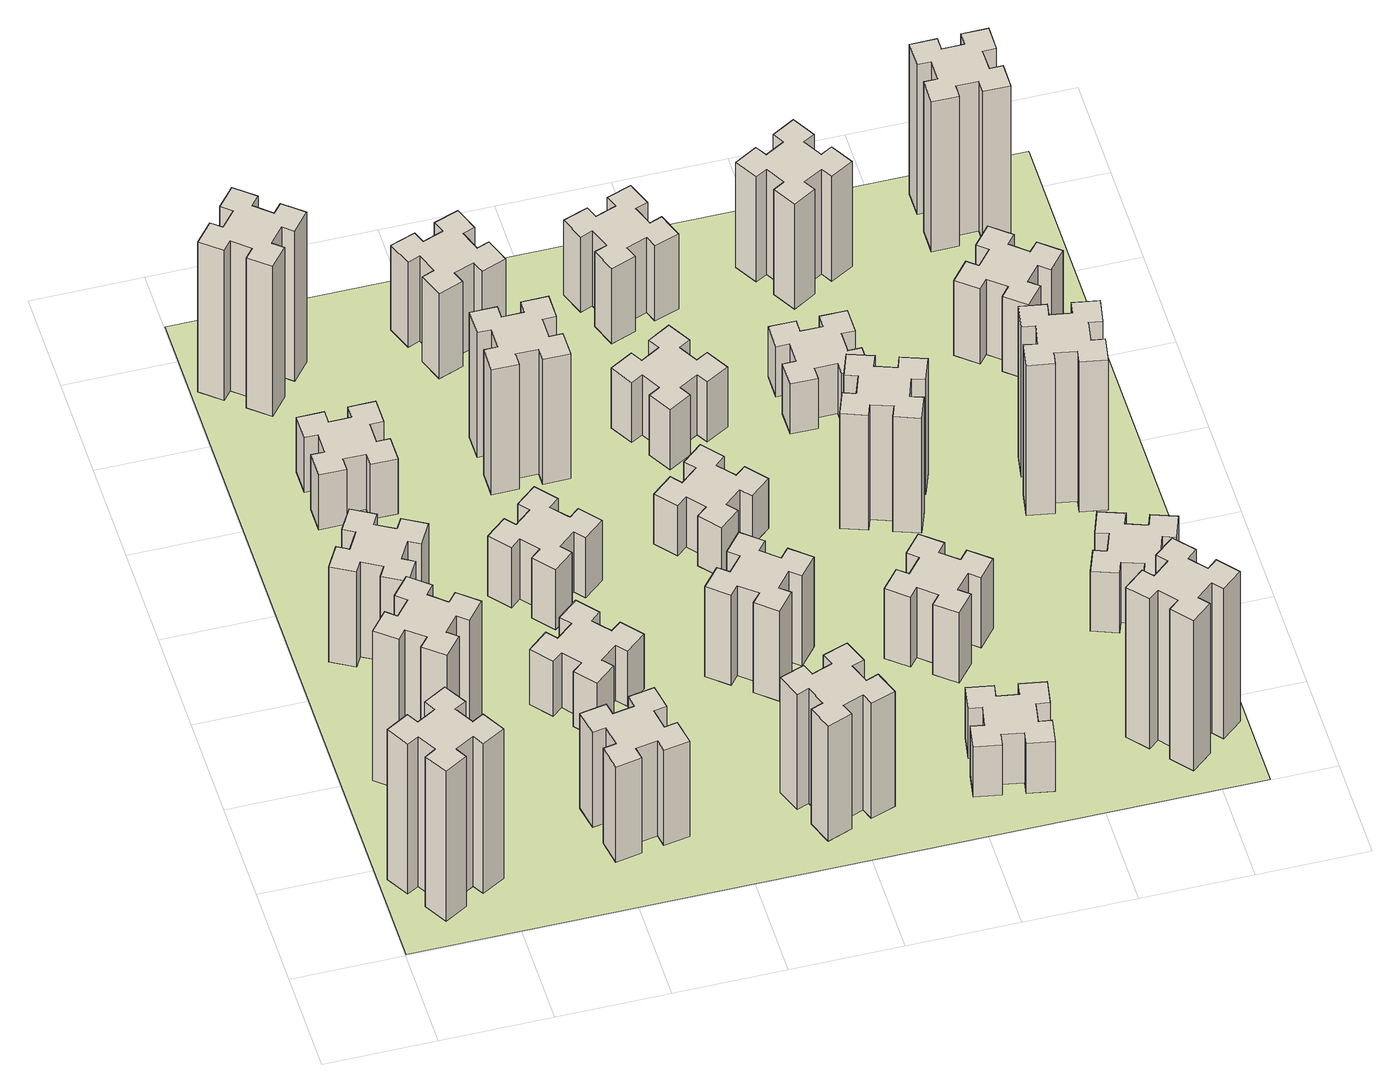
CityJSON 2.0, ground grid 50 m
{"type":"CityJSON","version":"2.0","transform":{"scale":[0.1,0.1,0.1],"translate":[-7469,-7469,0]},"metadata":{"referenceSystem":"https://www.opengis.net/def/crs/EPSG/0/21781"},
"CityObjects":{
"building1":{"type":"Building","attributes":{"class":"1000","function":"1000","usage":"1000","yearOfConstruction":2016,"roofType":"1000","measuredHeight":90,"storeysAboveGround":30,"storeysBelowGround":0},"geometry":[{"type":"Solid","lod":"1","boundaries":[[[[0,1,2,3,4,5,6,7,8,9,10,11,12,13,14,15,16,17,18,19]],[[17,16,20,21]],[[16,15,22,20]],[[15,14,23,22]],[[14,13,24,23]],[[13,12,25,24]],[[12,11,26,25]],[[11,10,27,26]],[[10,9,28,27]],[[9,8,29,28]],[[8,7,30,29]],[[7,6,31,30]],[[6,5,32,31]],[[5,4,33,32]],[[4,3,34,33]],[[3,2,35,34]],[[2,1,36,35]],[[1,0,37,36]],[[0,19,38,37]],[[19,18,39,38]],[[18,17,21,39]],[[24,25,26,27,28,29,30,31,32,33,34,35,36,37,38,39,21,20,22,23]]]]}]},
"building2":{"type":"Building","attributes":{"class":"1000","function":"1000","usage":"1000","yearOfConstruction":2016,"roofType":"1000","measuredHeight":90,"storeysAboveGround":30,"storeysBelowGround":0},"geometry":[{"type":"Solid","lod":"1","boundaries":[[[[40,41,42,43,44,45,46,47,48,49,50,51,52,53,54,55,56,57,58,59]],[[57,56,60,61]],[[56,55,62,60]],[[55,54,63,62]],[[54,53,64,63]],[[53,52,65,64]],[[52,51,66,65]],[[51,50,67,66]],[[50,49,68,67]],[[49,48,69,68]],[[48,47,70,69]],[[47,46,71,70]],[[46,45,72,71]],[[45,44,73,72]],[[44,43,74,73]],[[43,42,75,74]],[[42,41,76,75]],[[41,40,77,76]],[[40,59,78,77]],[[59,58,79,78]],[[58,57,61,79]],[[64,65,66,67,68,69,70,71,72,73,74,75,76,77,78,79,61,60,62,63]]]]}]},
"building3":{"type":"Building","attributes":{"class":"1000","function":"1000","usage":"1000","yearOfConstruction":2016,"roofType":"1000","measuredHeight":57,"storeysAboveGround":30,"storeysBelowGround":0},"geometry":[{"type":"Solid","lod":"1","boundaries":[[[[80,81,82,83,84,85,86,87,88,89,90,91,92,93,94,95,96,97,98,99]],[[97,96,100,101]],[[96,95,102,100]],[[95,94,103,102]],[[94,93,104,103]],[[93,92,105,104]],[[92,91,106,105]],[[91,90,107,106]],[[90,89,108,107]],[[89,88,109,108]],[[88,87,110,109]],[[87,86,111,110]],[[86,85,112,111]],[[85,84,113,112]],[[84,83,114,113]],[[83,82,115,114]],[[82,81,116,115]],[[81,80,117,116]],[[80,99,118,117]],[[99,98,119,118]],[[98,97,101,119]],[[104,105,106,107,108,109,110,111,112,113,114,115,116,117,118,119,101,100,102,103]]]]}]},
"building4":{"type":"Building","attributes":{"class":"1000","function":"1000","usage":"1000","yearOfConstruction":2016,"roofType":"1000","measuredHeight":33,"storeysAboveGround":30,"storeysBelowGround":0},"geometry":[{"type":"Solid","lod":"1","boundaries":[[[[120,121,122,123,124,125,126,127,128,129,130,131,132,133,134,135,136,137,138,139]],[[137,136,140,141]],[[136,135,142,140]],[[135,134,143,142]],[[134,133,144,143]],[[133,132,145,144]],[[132,131,146,145]],[[131,130,147,146]],[[130,129,148,147]],[[129,128,149,148]],[[128,127,150,149]],[[127,126,151,150]],[[126,125,152,151]],[[125,124,153,152]],[[124,123,154,153]],[[123,122,155,154]],[[122,121,156,155]],[[121,120,157,156]],[[120,139,158,157]],[[139,138,159,158]],[[138,137,141,159]],[[144,145,146,147,148,149,150,151,152,153,154,155,156,157,158,159,141,140,142,143]]]]}]},
"building5":{"type":"Building","attributes":{"class":"1000","function":"1000","usage":"1000","yearOfConstruction":2016,"roofType":"1000","measuredHeight":57,"storeysAboveGround":30,"storeysBelowGround":0},"geometry":[{"type":"Solid","lod":"1","boundaries":[[[[160,161,162,163,164,165,166,167,168,169,170,171,172,173,174,175,176,177,178,179]],[[177,176,180,181]],[[176,175,182,180]],[[175,174,183,182]],[[174,173,184,183]],[[173,172,185,184]],[[172,171,186,185]],[[171,170,187,186]],[[170,169,188,187]],[[169,168,189,188]],[[168,167,190,189]],[[167,166,191,190]],[[166,165,192,191]],[[165,164,193,192]],[[164,163,194,193]],[[163,162,195,194]],[[162,161,196,195]],[[161,160,197,196]],[[160,179,198,197]],[[179,178,199,198]],[[178,177,181,199]],[[184,185,186,187,188,189,190,191,192,193,194,195,196,197,198,199,181,180,182,183]]]]}]},
"building6":{"type":"Building","attributes":{"class":"1000","function":"1000","usage":"1000","yearOfConstruction":2016,"roofType":"1000","measuredHeight":90,"storeysAboveGround":30,"storeysBelowGround":0},"geometry":[{"type":"Solid","lod":"1","boundaries":[[[[200,201,202,203,204,205,206,207,208,209,210,211,212,213,214,215,216,217,218,219]],[[217,216,220,221]],[[216,215,222,220]],[[215,214,223,222]],[[214,213,224,223]],[[213,212,225,224]],[[212,211,226,225]],[[211,210,227,226]],[[210,209,228,227]],[[209,208,229,228]],[[208,207,230,229]],[[207,206,231,230]],[[206,205,232,231]],[[205,204,233,232]],[[204,203,234,233]],[[203,202,235,234]],[[202,201,236,235]],[[201,200,237,236]],[[200,219,238,237]],[[219,218,239,238]],[[218,217,221,239]],[[224,225,226,227,228,229,230,231,232,233,234,235,236,237,238,239,221,220,222,223]]]]}]},
"building7":{"type":"Building","attributes":{"class":"1000","function":"1000","usage":"1000","yearOfConstruction":2016,"roofType":"1000","measuredHeight":33,"storeysAboveGround":30,"storeysBelowGround":0},"geometry":[{"type":"Solid","lod":"1","boundaries":[[[[240,241,242,243,244,245,246,247,248,249,250,251,252,253,254,255,256,257,258,259]],[[257,256,260,261]],[[256,255,262,260]],[[255,254,263,262]],[[254,253,264,263]],[[253,252,265,264]],[[252,251,266,265]],[[251,250,267,266]],[[250,249,268,267]],[[249,248,269,268]],[[248,247,270,269]],[[247,246,271,270]],[[246,245,272,271]],[[245,244,273,272]],[[244,243,274,273]],[[243,242,275,274]],[[242,241,276,275]],[[241,240,277,276]],[[240,259,278,277]],[[259,258,279,278]],[[258,257,261,279]],[[264,265,266,267,268,269,270,271,272,273,274,275,276,277,278,279,261,260,262,263]]]]}]},
"building8":{"type":"Building","attributes":{"class":"1000","function":"1000","usage":"1000","yearOfConstruction":2016,"roofType":"1000","measuredHeight":36,"storeysAboveGround":30,"storeysBelowGround":0},"geometry":[{"type":"Solid","lod":"1","boundaries":[[[[280,281,282,283,284,285,286,287,288,289,290,291,292,293,294,295,296,297,298,299]],[[297,296,300,301]],[[296,295,302,300]],[[295,294,303,302]],[[294,293,304,303]],[[293,292,305,304]],[[292,291,306,305]],[[291,290,307,306]],[[290,289,308,307]],[[289,288,309,308]],[[288,287,310,309]],[[287,286,311,310]],[[286,285,312,311]],[[285,284,313,312]],[[284,283,314,313]],[[283,282,315,314]],[[282,281,316,315]],[[281,280,317,316]],[[280,299,318,317]],[[299,298,319,318]],[[298,297,301,319]],[[304,305,306,307,308,309,310,311,312,313,314,315,316,317,318,319,301,300,302,303]]]]}]},
"building9":{"type":"Building","attributes":{"class":"1000","function":"1000","usage":"1000","yearOfConstruction":2016,"roofType":"1000","measuredHeight":75,"storeysAboveGround":30,"storeysBelowGround":0},"geometry":[{"type":"Solid","lod":"1","boundaries":[[[[320,321,322,323,324,325,326,327,328,329,330,331,332,333,334,335,336,337,338,339]],[[337,336,340,341]],[[336,335,342,340]],[[335,334,343,342]],[[334,333,344,343]],[[333,332,345,344]],[[332,331,346,345]],[[331,330,347,346]],[[330,329,348,347]],[[329,328,349,348]],[[328,327,350,349]],[[327,326,351,350]],[[326,325,352,351]],[[325,324,353,352]],[[324,323,354,353]],[[323,322,355,354]],[[322,321,356,355]],[[321,320,357,356]],[[320,339,358,357]],[[339,338,359,358]],[[338,337,341,359]],[[344,345,346,347,348,349,350,351,352,353,354,355,356,357,358,359,341,340,342,343]]]]}]},
"building10":{"type":"Building","attributes":{"class":"1000","function":"1000","usage":"1000","yearOfConstruction":2016,"roofType":"1000","measuredHeight":69,"storeysAboveGround":30,"storeysBelowGround":0},"geometry":[{"type":"Solid","lod":"1","boundaries":[[[[360,361,362,363,364,365,366,367,368,369,370,371,372,373,374,375,376,377,378,379]],[[377,376,380,381]],[[376,375,382,380]],[[375,374,383,382]],[[374,373,384,383]],[[373,372,385,384]],[[372,371,386,385]],[[371,370,387,386]],[[370,369,388,387]],[[369,368,389,388]],[[368,367,390,389]],[[367,366,391,390]],[[366,365,392,391]],[[365,364,393,392]],[[364,363,394,393]],[[363,362,395,394]],[[362,361,396,395]],[[361,360,397,396]],[[360,379,398,397]],[[379,378,399,398]],[[378,377,381,399]],[[384,385,386,387,388,389,390,391,392,393,394,395,396,397,398,399,381,380,382,383]]]]}]},
"building11":{"type":"Building","attributes":{"class":"1000","function":"1000","usage":"1000","yearOfConstruction":2016,"roofType":"1000","measuredHeight":51,"storeysAboveGround":30,"storeysBelowGround":0},"geometry":[{"type":"Solid","lod":"1","boundaries":[[[[400,401,402,403,404,405,406,407,408,409,410,411,412,413,414,415,416,417,418,419]],[[417,416,420,421]],[[416,415,422,420]],[[415,414,423,422]],[[414,413,424,423]],[[413,412,425,424]],[[412,411,426,425]],[[411,410,427,426]],[[410,409,428,427]],[[409,408,429,428]],[[408,407,430,429]],[[407,406,431,430]],[[406,405,432,431]],[[405,404,433,432]],[[404,403,434,433]],[[403,402,435,434]],[[402,401,436,435]],[[401,400,437,436]],[[400,419,438,437]],[[419,418,439,438]],[[418,417,421,439]],[[424,425,426,427,428,429,430,431,432,433,434,435,436,437,438,439,421,420,422,423]]]]}]},
"building12":{"type":"Building","attributes":{"class":"1000","function":"1000","usage":"1000","yearOfConstruction":2016,"roofType":"1000","measuredHeight":54,"storeysAboveGround":30,"storeysBelowGround":0},"geometry":[{"type":"Solid","lod":"1","boundaries":[[[[440,441,442,443,444,445,446,447,448,449,450,451,452,453,454,455,456,457,458,459]],[[457,456,460,461]],[[456,455,462,460]],[[455,454,463,462]],[[454,453,464,463]],[[453,452,465,464]],[[452,451,466,465]],[[451,450,467,466]],[[450,449,468,467]],[[449,448,469,468]],[[448,447,470,469]],[[447,446,471,470]],[[446,445,472,471]],[[445,444,473,472]],[[444,443,474,473]],[[443,442,475,474]],[[442,441,476,475]],[[441,440,477,476]],[[440,459,478,477]],[[459,458,479,478]],[[458,457,461,479]],[[464,465,466,467,468,469,470,471,472,473,474,475,476,477,478,479,461,460,462,463]]]]}]},
"building13":{"type":"Building","attributes":{"class":"1000","function":"1000","usage":"1000","yearOfConstruction":2016,"roofType":"1000","measuredHeight":30,"storeysAboveGround":30,"storeysBelowGround":0},"geometry":[{"type":"Solid","lod":"1","boundaries":[[[[480,481,482,483,484,485,486,487,488,489,490,491,492,493,494,495,496,497,498,499]],[[497,496,500,501]],[[496,495,502,500]],[[495,494,503,502]],[[494,493,504,503]],[[493,492,505,504]],[[492,491,506,505]],[[491,490,507,506]],[[490,489,508,507]],[[489,488,509,508]],[[488,487,510,509]],[[487,486,511,510]],[[486,485,512,511]],[[485,484,513,512]],[[484,483,514,513]],[[483,482,515,514]],[[482,481,516,515]],[[481,480,517,516]],[[480,499,518,517]],[[499,498,519,518]],[[498,497,501,519]],[[504,505,506,507,508,509,510,511,512,513,514,515,516,517,518,519,501,500,502,503]]]]}]},
"building14":{"type":"Building","attributes":{"class":"1000","function":"1000","usage":"1000","yearOfConstruction":2016,"roofType":"1000","measuredHeight":36,"storeysAboveGround":30,"storeysBelowGround":0},"geometry":[{"type":"Solid","lod":"1","boundaries":[[[[520,521,522,523,524,525,526,527,528,529,530,531,532,533,534,535,536,537,538,539]],[[537,536,540,541]],[[536,535,542,540]],[[535,534,543,542]],[[534,533,544,543]],[[533,532,545,544]],[[532,531,546,545]],[[531,530,547,546]],[[530,529,548,547]],[[529,528,549,548]],[[528,527,550,549]],[[527,526,551,550]],[[526,525,552,551]],[[525,524,553,552]],[[524,523,554,553]],[[523,522,555,554]],[[522,521,556,555]],[[521,520,557,556]],[[520,539,558,557]],[[539,538,559,558]],[[538,537,541,559]],[[544,545,546,547,548,549,550,551,552,553,554,555,556,557,558,559,541,540,542,543]]]]}]},
"building15":{"type":"Building","attributes":{"class":"1000","function":"1000","usage":"1000","yearOfConstruction":2016,"roofType":"1000","measuredHeight":30,"storeysAboveGround":30,"storeysBelowGround":0},"geometry":[{"type":"Solid","lod":"1","boundaries":[[[[560,561,562,563,564,565,566,567,568,569,570,571,572,573,574,575,576,577,578,579]],[[577,576,580,581]],[[576,575,582,580]],[[575,574,583,582]],[[574,573,584,583]],[[573,572,585,584]],[[572,571,586,585]],[[571,570,587,586]],[[570,569,588,587]],[[569,568,589,588]],[[568,567,590,589]],[[567,566,591,590]],[[566,565,592,591]],[[565,564,593,592]],[[564,563,594,593]],[[563,562,595,594]],[[562,561,596,595]],[[561,560,597,596]],[[560,579,598,597]],[[579,578,599,598]],[[578,577,581,599]],[[584,585,586,587,588,589,590,591,592,593,594,595,596,597,598,599,581,580,582,583]]]]}]},
"building16":{"type":"Building","attributes":{"class":"1000","function":"1000","usage":"1000","yearOfConstruction":2016,"roofType":"1000","measuredHeight":45,"storeysAboveGround":30,"storeysBelowGround":0},"geometry":[{"type":"Solid","lod":"1","boundaries":[[[[600,601,602,603,604,605,606,607,608,609,610,611,612,613,614,615,616,617,618,619]],[[617,616,620,621]],[[616,615,622,620]],[[615,614,623,622]],[[614,613,624,623]],[[613,612,625,624]],[[612,611,626,625]],[[611,610,627,626]],[[610,609,628,627]],[[609,608,629,628]],[[608,607,630,629]],[[607,606,631,630]],[[606,605,632,631]],[[605,604,633,632]],[[604,603,634,633]],[[603,602,635,634]],[[602,601,636,635]],[[601,600,637,636]],[[600,619,638,637]],[[619,618,639,638]],[[618,617,621,639]],[[624,625,626,627,628,629,630,631,632,633,634,635,636,637,638,639,621,620,622,623]]]]}]},
"building17":{"type":"Building","attributes":{"class":"1000","function":"1000","usage":"1000","yearOfConstruction":2016,"roofType":"1000","measuredHeight":42,"storeysAboveGround":30,"storeysBelowGround":0},"geometry":[{"type":"Solid","lod":"1","boundaries":[[[[640,641,642,643,644,645,646,647,648,649,650,651,652,653,654,655,656,657,658,659]],[[657,656,660,661]],[[656,655,662,660]],[[655,654,663,662]],[[654,653,664,663]],[[653,652,665,664]],[[652,651,666,665]],[[651,650,667,666]],[[650,649,668,667]],[[649,648,669,668]],[[648,647,670,669]],[[647,646,671,670]],[[646,645,672,671]],[[645,644,673,672]],[[644,643,674,673]],[[643,642,675,674]],[[642,641,676,675]],[[641,640,677,676]],[[640,659,678,677]],[[659,658,679,678]],[[658,657,661,679]],[[664,665,666,667,668,669,670,671,672,673,674,675,676,677,678,679,661,660,662,663]]]]}]},
"building18":{"type":"Building","attributes":{"class":"1000","function":"1000","usage":"1000","yearOfConstruction":2016,"roofType":"1000","measuredHeight":69,"storeysAboveGround":30,"storeysBelowGround":0},"geometry":[{"type":"Solid","lod":"1","boundaries":[[[[680,681,682,683,684,685,686,687,688,689,690,691,692,693,694,695,696,697,698,699]],[[697,696,700,701]],[[696,695,702,700]],[[695,694,703,702]],[[694,693,704,703]],[[693,692,705,704]],[[692,691,706,705]],[[691,690,707,706]],[[690,689,708,707]],[[689,688,709,708]],[[688,687,710,709]],[[687,686,711,710]],[[686,685,712,711]],[[685,684,713,712]],[[684,683,714,713]],[[683,682,715,714]],[[682,681,716,715]],[[681,680,717,716]],[[680,699,718,717]],[[699,698,719,718]],[[698,697,701,719]],[[704,705,706,707,708,709,710,711,712,713,714,715,716,717,718,719,701,700,702,703]]]]}]},
"building19":{"type":"Building","attributes":{"class":"1000","function":"1000","usage":"1000","yearOfConstruction":2016,"roofType":"1000","measuredHeight":30,"storeysAboveGround":30,"storeysBelowGround":0},"geometry":[{"type":"Solid","lod":"1","boundaries":[[[[720,721,722,723,724,725,726,727,728,729,730,731,732,733,734,735,736,737,738,739]],[[737,736,740,741]],[[736,735,742,740]],[[735,734,743,742]],[[734,733,744,743]],[[733,732,745,744]],[[732,731,746,745]],[[731,730,747,746]],[[730,729,748,747]],[[729,728,749,748]],[[728,727,750,749]],[[727,726,751,750]],[[726,725,752,751]],[[725,724,753,752]],[[724,723,754,753]],[[723,722,755,754]],[[722,721,756,755]],[[721,720,757,756]],[[720,739,758,757]],[[739,738,759,758]],[[738,737,741,759]],[[744,745,746,747,748,749,750,751,752,753,754,755,756,757,758,759,741,740,742,743]]]]}]},
"building20":{"type":"Building","attributes":{"class":"1000","function":"1000","usage":"1000","yearOfConstruction":2016,"roofType":"1000","measuredHeight":90,"storeysAboveGround":30,"storeysBelowGround":0},"geometry":[{"type":"Solid","lod":"1","boundaries":[[[[760,761,762,763,764,765,766,767,768,769,770,771,772,773,774,775,776,777,778,779]],[[777,776,780,781]],[[776,775,782,780]],[[775,774,783,782]],[[774,773,784,783]],[[773,772,785,784]],[[772,771,786,785]],[[771,770,787,786]],[[770,769,788,787]],[[769,768,789,788]],[[768,767,790,789]],[[767,766,791,790]],[[766,765,792,791]],[[765,764,793,792]],[[764,763,794,793]],[[763,762,795,794]],[[762,761,796,795]],[[761,760,797,796]],[[760,779,798,797]],[[779,778,799,798]],[[778,777,781,799]],[[784,785,786,787,788,789,790,791,792,793,794,795,796,797,798,799,781,780,782,783]]]]}]},
"building21":{"type":"Building","attributes":{"class":"1000","function":"1000","usage":"1000","yearOfConstruction":2016,"roofType":"1000","measuredHeight":63,"storeysAboveGround":30,"storeysBelowGround":0},"geometry":[{"type":"Solid","lod":"1","boundaries":[[[[800,801,802,803,804,805,806,807,808,809,810,811,812,813,814,815,816,817,818,819]],[[817,816,820,821]],[[816,815,822,820]],[[815,814,823,822]],[[814,813,824,823]],[[813,812,825,824]],[[812,811,826,825]],[[811,810,827,826]],[[810,809,828,827]],[[809,808,829,828]],[[808,807,830,829]],[[807,806,831,830]],[[806,805,832,831]],[[805,804,833,832]],[[804,803,834,833]],[[803,802,835,834]],[[802,801,836,835]],[[801,800,837,836]],[[800,819,838,837]],[[819,818,839,838]],[[818,817,821,839]],[[824,825,826,827,828,829,830,831,832,833,834,835,836,837,838,839,821,820,822,823]]]]}]},
"building22":{"type":"Building","attributes":{"class":"1000","function":"1000","usage":"1000","yearOfConstruction":2016,"roofType":"1000","measuredHeight":36,"storeysAboveGround":30,"storeysBelowGround":0},"geometry":[{"type":"Solid","lod":"1","boundaries":[[[[840,841,842,843,844,845,846,847,848,849,850,851,852,853,854,855,856,857,858,859]],[[857,856,860,861]],[[856,855,862,860]],[[855,854,863,862]],[[854,853,864,863]],[[853,852,865,864]],[[852,851,866,865]],[[851,850,867,866]],[[850,849,868,867]],[[849,848,869,868]],[[848,847,870,869]],[[847,846,871,870]],[[846,845,872,871]],[[845,844,873,872]],[[844,843,874,873]],[[843,842,875,874]],[[842,841,876,875]],[[841,840,877,876]],[[840,859,878,877]],[[859,858,879,878]],[[858,857,861,879]],[[864,865,866,867,868,869,870,871,872,873,874,875,876,877,878,879,861,860,862,863]]]]}]},
"building23":{"type":"Building","attributes":{"class":"1000","function":"1000","usage":"1000","yearOfConstruction":2016,"roofType":"1000","measuredHeight":90,"storeysAboveGround":30,"storeysBelowGround":0},"geometry":[{"type":"Solid","lod":"1","boundaries":[[[[880,881,882,883,884,885,886,887,888,889,890,891,892,893,894,895,896,897,898,899]],[[897,896,900,901]],[[896,895,902,900]],[[895,894,903,902]],[[894,893,904,903]],[[893,892,905,904]],[[892,891,906,905]],[[891,890,907,906]],[[890,889,908,907]],[[889,888,909,908]],[[888,887,910,909]],[[887,886,911,910]],[[886,885,912,911]],[[885,884,913,912]],[[884,883,914,913]],[[883,882,915,914]],[[882,881,916,915]],[[881,880,917,916]],[[880,899,918,917]],[[899,898,919,918]],[[898,897,901,919]],[[904,905,906,907,908,909,910,911,912,913,914,915,916,917,918,919,901,900,902,903]]]]}]},
"building24":{"type":"Building","attributes":{"class":"1000","function":"1000","usage":"1000","yearOfConstruction":2016,"roofType":"1000","measuredHeight":45,"storeysAboveGround":30,"storeysBelowGround":0},"geometry":[{"type":"Solid","lod":"1","boundaries":[[[[920,921,922,923,924,925,926,927,928,929,930,931,932,933,934,935,936,937,938,939]],[[937,936,940,941]],[[936,935,942,940]],[[935,934,943,942]],[[934,933,944,943]],[[933,932,945,944]],[[932,931,946,945]],[[931,930,947,946]],[[930,929,948,947]],[[929,928,949,948]],[[928,927,950,949]],[[927,926,951,950]],[[926,925,952,951]],[[925,924,953,952]],[[924,923,954,953]],[[923,922,955,954]],[[922,921,956,955]],[[921,920,957,956]],[[920,939,958,957]],[[939,938,959,958]],[[938,937,941,959]],[[944,945,946,947,948,949,950,951,952,953,954,955,956,957,958,959,941,940,942,943]]]]}]},
"building25":{"type":"Building","attributes":{"class":"1000","function":"1000","usage":"1000","yearOfConstruction":2016,"roofType":"1000","measuredHeight":90,"storeysAboveGround":30,"storeysBelowGround":0},"geometry":[{"type":"Solid","lod":"1","boundaries":[[[[960,961,962,963,964,965,966,967,968,969,970,971,972,973,974,975,976,977,978,979]],[[977,976,980,981]],[[976,975,982,980]],[[975,974,983,982]],[[974,973,984,983]],[[973,972,985,984]],[[972,971,986,985]],[[971,970,987,986]],[[970,969,988,987]],[[969,968,989,988]],[[968,967,990,989]],[[967,966,991,990]],[[966,965,992,991]],[[965,964,993,992]],[[964,963,994,993]],[[963,962,995,994]],[[962,961,996,995]],[[961,960,997,996]],[[960,979,998,997]],[[979,978,999,998]],[[978,977,981,999]],[[984,985,986,987,988,989,990,991,992,993,994,995,996,997,998,999,981,980,982,983]]]]}]},
"landuse1":{"type":"LandUse","attributes":{"name":"plot1","function":"1010"},"geometry":[{"type":"MultiSurface","lod":"1","boundaries":[[[1000,1001,1002,1003]]]}]}
},
"vertices":[
[155,364,0],[205,277,0],[153,247,0],[213,143,0],[317,203,0],[287,255,0],[374,305,0],[404,253,0],[508,313,0],[448,417,0],[396,387,0],[346,474,0],[398,504,0],[338,608,0],[234,548,0],[264,496,0],[177,446,0],[147,498,0],[43,438,0],[103,334,0],[177,446,900],[147,498,900],[264,496,900],[234,548,900],[338,608,900],[398,504,900],[346,474,900],[396,387,900],[448,417,900],[508,313,900],[404,253,900],[374,305,900],[287,255,900],[317,203,900],[213,143,900],[153,247,900],[205,277,900],[155,364,900],[103,334,900],[43,438,900],
[484,1067,0],[408,1132,0],[446,1178,0],[354,1255,0],[277,1163,0],[323,1124,0],[259,1048,0],[213,1086,0],[136,994,0],[228,917,0],[266,963,0],[343,899,0],[304,853,0],[396,776,0],[473,868,0],[427,906,0],[492,983,0],[538,944,0],[615,1036,0],[523,1113,0],[492,983,900],[538,944,900],[427,906,900],[473,868,900],[396,776,900],[304,853,900],[343,899,900],[266,963,900],[228,917,900],[136,994,900],[213,1086,900],[259,1048,900],[323,1124,900],[277,1163,900],[354,1255,900],[446,1178,900],[408,1132,900],[484,1067,900],[523,1113,900],[615,1036,900],
[474,1826,0],[387,1876,0],[417,1928,0],[313,1988,0],[253,1884,0],[305,1854,0],[255,1767,0],[203,1797,0],[143,1693,0],[247,1633,0],[277,1685,0],[364,1635,0],[334,1583,0],[438,1523,0],[498,1627,0],[446,1657,0],[496,1744,0],[548,1714,0],[608,1818,0],[504,1878,0],[496,1744,570],[548,1714,570],[446,1657,570],[498,1627,570],[438,1523,570],[334,1583,570],[364,1635,570],[277,1685,570],[247,1633,570],[143,1693,570],[203,1797,570],[255,1767,570],[305,1854,570],[253,1884,570],[313,1988,570],[417,1928,570],[387,1876,570],[474,1826,570],[504,1878,570],[608,1818,570],
[425,2485,0],[525,2485,0],[525,2425,0],[645,2425,0],[645,2545,0],[585,2545,0],[585,2645,0],[645,2645,0],[645,2765,0],[525,2765,0],[525,2705,0],[425,2705,0],[425,2765,0],[305,2765,0],[305,2645,0],[365,2645,0],[365,2545,0],[305,2545,0],[305,2425,0],[425,2425,0],[365,2545,330],[305,2545,330],[365,2645,330],[305,2645,330],[305,2765,330],[425,2765,330],[425,2705,330],[525,2705,330],[525,2765,330],[645,2765,330],[645,2645,330],[585,2645,330],[585,2545,330],[645,2545,330],[645,2425,330],[525,2425,330],[525,2485,330],[425,2485,330],[425,2425,330],[305,2425,330],
[1085,358,0],[1184,376,0],[1194,317,0],[1312,337,0],[1291,456,0],[1232,445,0],[1215,544,0],[1274,554,0],[1253,672,0],[1135,651,0],[1145,592,0],[1047,575,0],[1037,634,0],[918,613,0],[939,495,0],[998,505,0],[1016,407,0],[957,397,0],[977,278,0],[1096,299,0],[1016,407,570],[957,397,570],[998,505,570],[939,495,570],[918,613,570],[1037,634,570],[1047,575,570],[1145,592,570],[1135,651,570],[1253,672,570],[1274,554,570],[1215,544,570],[1232,445,570],[1291,456,570],[1312,337,570],[1194,317,570],[1184,376,570],[1085,358,570],[1096,299,570],[977,278,570],
[384,3387,0],[308,3452,0],[346,3498,0],[254,3575,0],[177,3483,0],[223,3444,0],[159,3368,0],[113,3406,0],[36,3314,0],[128,3237,0],[166,3283,0],[243,3219,0],[204,3173,0],[296,3096,0],[373,3188,0],[327,3226,0],[392,3303,0],[438,3264,0],[515,3356,0],[423,3433,0],[392,3303,900],[438,3264,900],[327,3226,900],[373,3188,900],[296,3096,900],[204,3173,900],[243,3219,900],[166,3283,900],[128,3237,900],[36,3314,900],[113,3406,900],[159,3368,900],[223,3444,900],[177,3483,900],[254,3575,900],[346,3498,900],[308,3452,900],[384,3387,900],[423,3433,900],[515,3356,900],
[1083,1332,0],[1006,1267,0],[968,1313,0],[876,1236,0],[953,1144,0],[999,1183,0],[1063,1106,0],[1017,1068,0],[1094,976,0],[1186,1053,0],[1148,1099,0],[1224,1163,0],[1263,1117,0],[1355,1194,0],[1278,1286,0],[1232,1248,0],[1167,1324,0],[1213,1363,0],[1136,1455,0],[1044,1378,0],[1167,1324,330],[1213,1363,330],[1232,1248,330],[1278,1286,330],[1355,1194,330],[1263,1117,330],[1224,1163,330],[1148,1099,330],[1186,1053,330],[1094,976,330],[1017,1068,330],[1063,1106,330],[999,1183,330],[953,1144,330],[876,1236,330],[968,1313,330],[1006,1267,330],[1083,1332,330],[1044,1378,330],[1136,1455,330],
[1083,1972,0],[1006,1907,0],[968,1953,0],[876,1876,0],[953,1784,0],[999,1823,0],[1063,1746,0],[1017,1708,0],[1094,1616,0],[1186,1693,0],[1148,1739,0],[1224,1803,0],[1263,1757,0],[1355,1834,0],[1278,1926,0],[1232,1888,0],[1167,1964,0],[1213,2003,0],[1136,2095,0],[1044,2018,0],[1167,1964,360],[1213,2003,360],[1232,1888,360],[1278,1926,360],[1355,1834,360],[1263,1757,360],[1224,1803,360],[1148,1739,360],[1186,1693,360],[1094,1616,360],[1017,1708,360],[1063,1746,360],[999,1823,360],[953,1784,360],[876,1876,360],[968,1953,360],[1006,1907,360],[1083,1972,360],[1044,2018,360],[1136,2095,360],
[1325,2545,0],[1325,2645,0],[1385,2645,0],[1385,2765,0],[1265,2765,0],[1265,2705,0],[1165,2705,0],[1165,2765,0],[1045,2765,0],[1045,2645,0],[1105,2645,0],[1105,2545,0],[1045,2545,0],[1045,2425,0],[1165,2425,0],[1165,2485,0],[1265,2485,0],[1265,2425,0],[1385,2425,0],[1385,2545,0],[1265,2485,750],[1265,2425,750],[1165,2485,750],[1165,2425,750],[1045,2425,750],[1045,2545,750],[1105,2545,750],[1105,2645,750],[1045,2645,750],[1045,2765,750],[1165,2765,750],[1165,2705,750],[1265,2705,750],[1265,2765,750],[1385,2765,750],[1385,2645,750],[1325,2645,750],[1325,2545,750],[1385,2545,750],[1385,2425,750],
[1965,496,0],[1871,462,0],[1850,518,0],[1737,477,0],[1779,364,0],[1835,385,0],[1869,291,0],[1813,270,0],[1854,157,0],[1967,199,0],[1946,255,0],[2040,289,0],[2060,233,0],[2173,274,0],[2132,387,0],[2076,366,0],[2042,460,0],[2098,480,0],[2057,593,0],[1944,552,0],[2042,460,690],[2098,480,690],[2076,366,690],[2132,387,690],[2173,274,690],[2060,233,690],[2040,289,690],[1946,255,690],[1967,199,690],[1854,157,690],[1813,270,690],[1869,291,690],[1835,385,690],[1779,364,690],[1737,477,690],[1850,518,690],[1871,462,690],[1965,496,690],[1944,552,690],[2057,593,690],
[1125,3456,0],[1031,3422,0],[1010,3478,0],[897,3437,0],[939,3324,0],[995,3345,0],[1029,3251,0],[973,3230,0],[1014,3117,0],[1127,3159,0],[1106,3215,0],[1200,3249,0],[1220,3193,0],[1333,3234,0],[1292,3347,0],[1236,3326,0],[1202,3420,0],[1258,3440,0],[1217,3553,0],[1104,3512,0],[1202,3420,510],[1258,3440,510],[1236,3326,510],[1292,3347,510],[1333,3234,510],[1220,3193,510],[1200,3249,510],[1106,3215,510],[1127,3159,510],[1014,3117,510],[973,3230,510],[1029,3251,510],[995,3345,510],[939,3324,510],[897,3437,510],[1010,3478,510],[1031,3422,510],[1125,3456,510],[1104,3512,510],[1217,3553,510],
[1746,1163,0],[1823,1099,0],[1784,1053,0],[1876,976,0],[1953,1068,0],[1907,1106,0],[1972,1183,0],[2018,1144,0],[2095,1236,0],[2003,1313,0],[1964,1267,0],[1888,1332,0],[1926,1378,0],[1834,1455,0],[1757,1363,0],[1803,1324,0],[1739,1248,0],[1693,1286,0],[1616,1194,0],[1708,1117,0],[1739,1248,540],[1693,1286,540],[1803,1324,540],[1757,1363,540],[1834,1455,540],[1926,1378,540],[1888,1332,540],[1964,1267,540],[2003,1313,540],[2095,1236,540],[2018,1144,540],[1972,1183,540],[1907,1106,540],[1953,1068,540],[1876,976,540],[1784,1053,540],[1823,1099,540],[1746,1163,540],[1708,1117,540],[1616,1194,540],
[1972,1988,0],[1907,2064,0],[1953,2103,0],[1876,2195,0],[1784,2118,0],[1823,2072,0],[1746,2007,0],[1708,2053,0],[1616,1976,0],[1693,1884,0],[1739,1923,0],[1803,1846,0],[1757,1808,0],[1834,1716,0],[1926,1793,0],[1888,1839,0],[1964,1903,0],[2003,1857,0],[2095,1934,0],[2018,2026,0],[1964,1903,300],[2003,1857,300],[1888,1839,300],[1926,1793,300],[1834,1716,300],[1757,1808,300],[1803,1846,300],[1739,1923,300],[1693,1884,300],[1616,1976,300],[1708,2053,300],[1746,2007,300],[1823,2072,300],[1784,2118,300],[1876,2195,300],[1953,2103,300],[1907,2064,300],[1972,1988,300],[2018,2026,300],[2095,1934,300],
[1976,2607,0],[1926,2694,0],[1978,2724,0],[1918,2828,0],[1814,2768,0],[1844,2716,0],[1757,2666,0],[1727,2718,0],[1623,2658,0],[1683,2554,0],[1735,2584,0],[1785,2497,0],[1733,2467,0],[1793,2363,0],[1897,2423,0],[1867,2475,0],[1954,2525,0],[1984,2473,0],[2088,2533,0],[2028,2637,0],[1954,2525,360],[1984,2473,360],[1867,2475,360],[1897,2423,360],[1793,2363,360],[1733,2467,360],[1785,2497,360],[1735,2584,360],[1683,2554,360],[1623,2658,360],[1727,2718,360],[1757,2666,360],[1844,2716,360],[1814,2768,360],[1918,2828,360],[1978,2724,360],[1926,2694,360],[1976,2607,360],[2028,2637,360],[2088,2533,360],
[2596,444,0],[2578,345,0],[2519,356,0],[2498,237,0],[2617,217,0],[2627,276,0],[2725,258,0],[2715,199,0],[2833,178,0],[2854,297,0],[2795,307,0],[2812,405,0],[2871,395,0],[2892,513,0],[2774,534,0],[2764,475,0],[2665,492,0],[2676,551,0],[2557,572,0],[2537,454,0],[2665,492,300],[2676,551,300],[2764,475,300],[2774,534,300],[2892,513,300],[2871,395,300],[2812,405,300],[2795,307,300],[2854,297,300],[2833,178,300],[2715,199,300],[2725,258,300],[2627,276,300],[2617,217,300],[2498,237,300],[2519,356,300],[2578,345,300],[2596,444,300],[2537,454,300],[2557,572,300],
[1865,3456,0],[1771,3422,0],[1750,3478,0],[1637,3437,0],[1679,3324,0],[1735,3345,0],[1769,3251,0],[1713,3230,0],[1754,3117,0],[1867,3159,0],[1846,3215,0],[1940,3249,0],[1960,3193,0],[2073,3234,0],[2032,3347,0],[1976,3326,0],[1942,3420,0],[1998,3440,0],[1957,3553,0],[1844,3512,0],[1942,3420,450],[1998,3440,450],[1976,3326,450],[2032,3347,450],[2073,3234,450],[1960,3193,450],[1940,3249,450],[1846,3215,450],[1867,3159,450],[1754,3117,450],[1713,3230,450],[1769,3251,450],[1735,3345,450],[1679,3324,450],[1637,3437,450],[1750,3478,450],[1771,3422,450],[1865,3456,450],[1844,3512,450],[1957,3553,450],
[2647,1006,0],[2712,1083,0],[2758,1044,0],[2835,1136,0],[2743,1213,0],[2704,1167,0],[2628,1232,0],[2666,1278,0],[2574,1355,0],[2497,1263,0],[2543,1224,0],[2479,1148,0],[2433,1186,0],[2356,1094,0],[2448,1017,0],[2486,1063,0],[2563,999,0],[2524,953,0],[2616,876,0],[2693,968,0],[2563,999,420],[2524,953,420],[2486,1063,420],[2448,1017,420],[2356,1094,420],[2433,1186,420],[2479,1148,420],[2543,1224,420],[2497,1263,420],[2574,1355,420],[2666,1278,420],[2628,1232,420],[2704,1167,420],[2743,1213,420],[2835,1136,420],[2758,1044,420],[2712,1083,420],[2647,1006,420],[2693,968,420],[2616,876,420],
[2682,1871,0],[2716,1965,0],[2772,1944,0],[2813,2057,0],[2700,2098,0],[2680,2042,0],[2586,2076,0],[2607,2132,0],[2494,2173,0],[2453,2060,0],[2509,2040,0],[2475,1946,0],[2419,1967,0],[2377,1854,0],[2490,1813,0],[2511,1869,0],[2605,1835,0],[2584,1779,0],[2697,1737,0],[2738,1850,0],[2605,1835,690],[2584,1779,690],[2511,1869,690],[2490,1813,690],[2377,1854,690],[2419,1967,690],[2475,1946,690],[2509,2040,690],[2453,2060,690],[2494,2173,690],[2607,2132,690],[2586,2076,690],[2680,2042,690],[2700,2098,690],[2813,2057,690],[2772,1944,690],[2716,1965,690],[2682,1871,690],[2738,1850,690],[2697,1737,690],
[2605,2545,0],[2605,2645,0],[2665,2645,0],[2665,2765,0],[2545,2765,0],[2545,2705,0],[2445,2705,0],[2445,2765,0],[2325,2765,0],[2325,2645,0],[2385,2645,0],[2385,2545,0],[2325,2545,0],[2325,2425,0],[2445,2425,0],[2445,2485,0],[2545,2485,0],[2545,2425,0],[2665,2425,0],[2665,2545,0],[2545,2485,300],[2545,2425,300],[2445,2485,300],[2445,2425,300],[2325,2425,300],[2325,2545,300],[2385,2545,300],[2385,2645,300],[2325,2645,300],[2325,2765,300],[2445,2765,300],[2445,2705,300],[2545,2705,300],[2545,2765,300],[2665,2765,300],[2665,2645,300],[2605,2645,300],[2605,2545,300],[2665,2545,300],[2665,2425,300],
[3468,259,0],[3544,323,0],[3583,277,0],[3675,354,0],[3598,446,0],[3552,408,0],[3487,484,0],[3533,523,0],[3456,615,0],[3364,538,0],[3403,492,0],[3326,427,0],[3288,473,0],[3196,396,0],[3273,304,0],[3319,343,0],[3383,266,0],[3337,228,0],[3414,136,0],[3506,213,0],[3383,266,900],[3337,228,900],[3319,343,900],[3273,304,900],[3196,396,900],[3288,473,900],[3326,427,900],[3403,492,900],[3364,538,900],[3456,615,900],[3533,523,900],[3487,484,900],[3552,408,900],[3598,446,900],[3675,354,900],[3583,277,900],[3544,323,900],[3468,259,900],[3506,213,900],[3414,136,900],
[2716,3347,0],[2666,3434,0],[2718,3464,0],[2658,3568,0],[2554,3508,0],[2584,3456,0],[2497,3406,0],[2467,3458,0],[2363,3398,0],[2423,3294,0],[2475,3324,0],[2525,3237,0],[2473,3207,0],[2533,3103,0],[2637,3163,0],[2607,3215,0],[2694,3265,0],[2724,3213,0],[2828,3273,0],[2768,3377,0],[2694,3265,630],[2724,3213,630],[2607,3215,630],[2637,3163,630],[2533,3103,630],[2473,3207,630],[2525,3237,630],[2475,3324,630],[2423,3294,630],[2363,3398,630],[2467,3458,630],[2497,3406,630],[2584,3456,630],[2554,3508,630],[2658,3568,630],[2718,3464,630],[2666,3434,630],[2716,3347,630],[2768,3377,630],[2828,3273,630],
[3351,1029,0],[3445,995,0],[3424,939,0],[3537,897,0],[3578,1010,0],[3522,1031,0],[3556,1125,0],[3612,1104,0],[3653,1217,0],[3540,1258,0],[3520,1202,0],[3426,1236,0],[3447,1292,0],[3334,1333,0],[3293,1220,0],[3349,1200,0],[3315,1106,0],[3259,1127,0],[3217,1014,0],[3330,973,0],[3315,1106,360],[3259,1127,360],[3349,1200,360],[3293,1220,360],[3334,1333,360],[3447,1292,360],[3426,1236,360],[3520,1202,360],[3540,1258,360],[3653,1217,360],[3612,1104,360],[3556,1125,360],[3522,1031,360],[3578,1010,360],[3537,897,360],[3424,939,360],[3445,995,360],[3351,1029,360],[3330,973,360],[3217,1014,360],
[3435,1787,0],[3452,1885,0],[3511,1875,0],[3532,1993,0],[3414,2014,0],[3404,1955,0],[3305,1972,0],[3316,2031,0],[3197,2052,0],[3177,1934,0],[3236,1924,0],[3218,1825,0],[3159,1836,0],[3138,1717,0],[3257,1697,0],[3267,1756,0],[3365,1738,0],[3355,1679,0],[3473,1658,0],[3494,1777,0],[3365,1738,900],[3355,1679,900],[3267,1756,900],[3257,1697,900],[3138,1717,900],[3159,1836,900],[3218,1825,900],[3236,1924,900],[3177,1934,900],[3197,2052,900],[3316,2031,900],[3305,1972,900],[3404,1955,900],[3414,2014,900],[3532,1993,900],[3511,1875,900],[3452,1885,900],[3435,1787,900],[3494,1777,900],[3473,1658,900],
[3444,2747,0],[3368,2812,0],[3406,2858,0],[3314,2935,0],[3237,2843,0],[3283,2804,0],[3219,2728,0],[3173,2766,0],[3096,2674,0],[3188,2597,0],[3226,2643,0],[3303,2579,0],[3264,2533,0],[3356,2456,0],[3433,2548,0],[3387,2586,0],[3452,2663,0],[3498,2624,0],[3575,2716,0],[3483,2793,0],[3452,2663,450],[3498,2624,450],[3387,2586,450],[3433,2548,450],[3356,2456,450],[3264,2533,450],[3303,2579,450],[3226,2643,450],[3188,2597,450],[3096,2674,450],[3173,2766,450],[3219,2728,450],[3283,2804,450],[3237,2843,450],[3314,2935,450],[3406,2858,450],[3368,2812,450],[3444,2747,450],[3483,2793,450],[3575,2716,450],
[3285,3325,0],[3385,3325,0],[3385,3265,0],[3505,3265,0],[3505,3385,0],[3445,3385,0],[3445,3485,0],[3505,3485,0],[3505,3605,0],[3385,3605,0],[3385,3545,0],[3285,3545,0],[3285,3605,0],[3165,3605,0],[3165,3485,0],[3225,3485,0],[3225,3385,0],[3165,3385,0],[3165,3265,0],[3285,3265,0],[3225,3385,900],[3165,3385,900],[3225,3485,900],[3165,3485,900],[3165,3605,900],[3285,3605,900],[3285,3545,900],[3385,3545,900],[3385,3605,900],[3505,3605,900],[3505,3485,900],[3445,3485,900],[3445,3385,900],[3505,3385,900],[3505,3265,900],[3385,3265,900],[3385,3325,900],[3285,3325,900],[3285,3265,900],[3165,3265,900],
[5,3705,0],[3705,3705,0],[3705,5,0],[5,5,0]
]}
